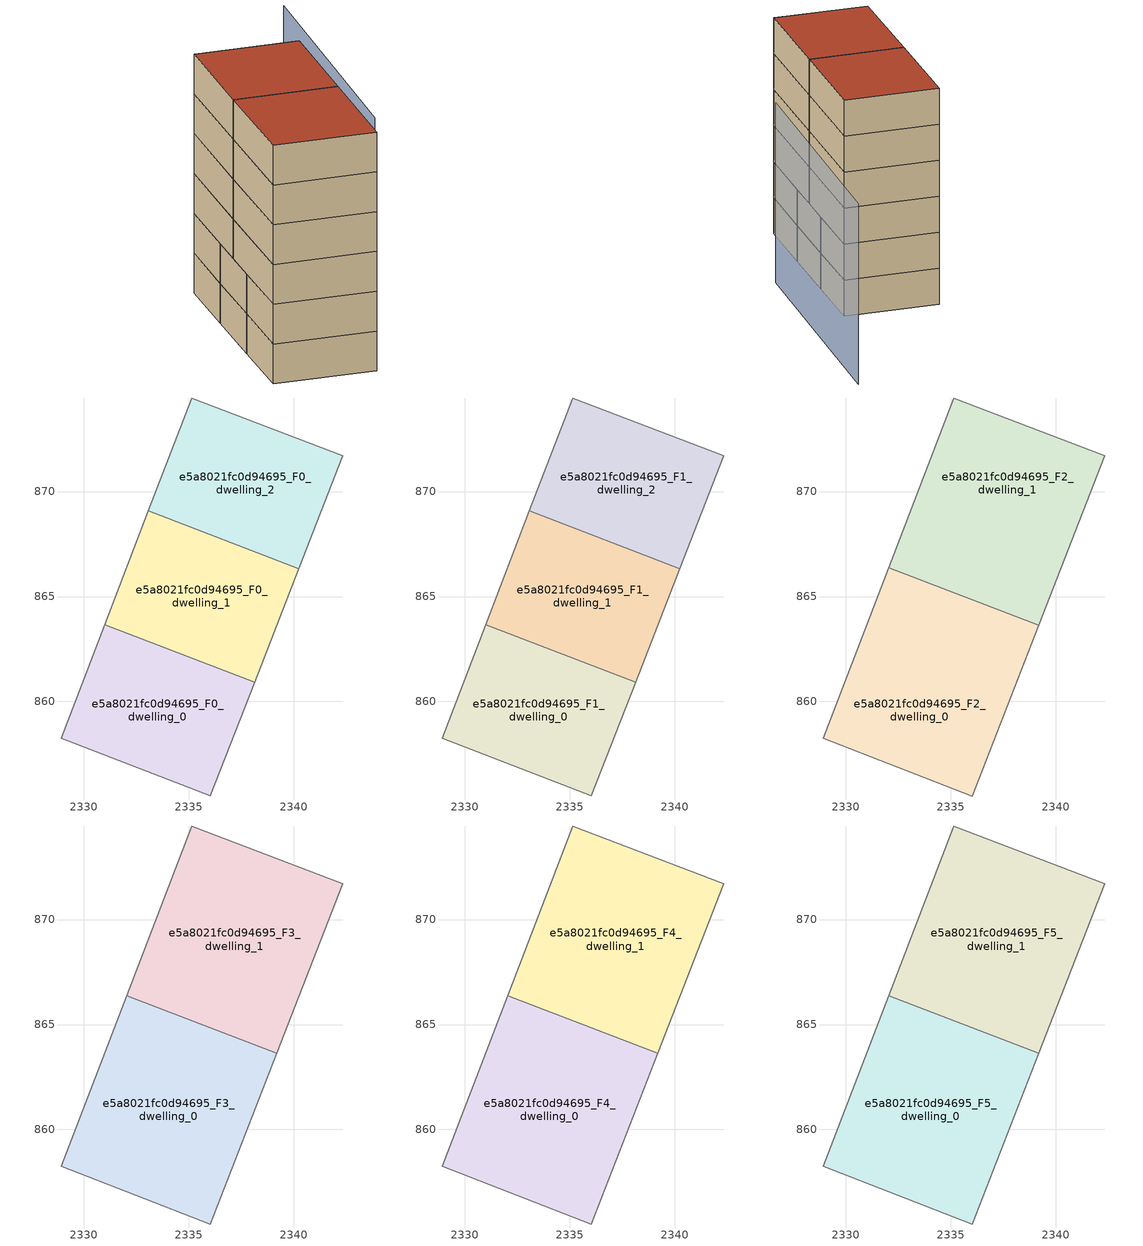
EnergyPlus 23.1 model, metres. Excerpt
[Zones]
e5a8021fc0d94695_F0_dwelling_0
 floor ground (EU_floor_Construction): 2338.14,860.93 2336.02,855.5 2328.92,858.25 2331,863.67 z0
 wall adiabatic (EU_wall_Construction): 2331,863.67 2328.92,858.25 2336.02,855.5 2338.14,860.93 z0:3
 wall to e5a8021fc0d94695_F0_dwelling_1 (EU_wall_Construction): 2338.14,860.93 2331,863.67 z0:3
e5a8021fc0d94695_F0_dwelling_1
 floor ground (EU_floor_Construction): 2340.24,866.32 2338.14,860.93 2331,863.67 2333.07,869.07 z0
 wall adiabatic (EU_wall_Construction): 2338.14,860.93 2340.24,866.32 / 2333.07,869.07 2331,863.67 z0:3
 wall to e5a8021fc0d94695_F0_dwelling_2 (EU_wall_Construction): 2340.24,866.32 2333.07,869.07 z0:3
e5a8021fc0d94695_F0_dwelling_2
 floor ground (EU_floor_Construction): 2342.34,871.7 2340.24,866.32 2333.07,869.07 2335.14,874.46 z0
 wall adiabatic (EU_wall_Construction): 2340.24,866.32 2342.34,871.7 2335.14,874.46 2333.07,869.07 z0:3
e5a8021fc0d94695_F1_dwelling_0
 floor to e5a8021fc0d94695_F0_dwelling_0 (EU_floor_Construction): 2338.14,860.93 2336.02,855.5 2328.92,858.25 2331,863.67 z3
 wall adiabatic (EU_wall_Construction): 2331,863.67 2328.92,858.25 2336.02,855.5 2338.14,860.93 z3:6
 wall to e5a8021fc0d94695_F1_dwelling_1 (EU_wall_Construction): 2338.14,860.93 2331,863.67 z3:6
e5a8021fc0d94695_F1_dwelling_1
 floor to e5a8021fc0d94695_F0_dwelling_1 (EU_floor_Construction): 2340.24,866.32 2338.14,860.93 2331,863.67 2333.07,869.07 z3
 wall adiabatic (EU_wall_Construction): 2338.14,860.93 2340.24,866.32 / 2333.07,869.07 2331,863.67 z3:6
 wall to e5a8021fc0d94695_F1_dwelling_2 (EU_wall_Construction): 2340.24,866.32 2333.07,869.07 z3:6
e5a8021fc0d94695_F1_dwelling_2
 floor to e5a8021fc0d94695_F0_dwelling_2 (EU_floor_Construction): 2342.34,871.7 2340.24,866.32 2333.07,869.07 2335.14,874.46 z3
 wall adiabatic (EU_wall_Construction): 2340.24,866.32 2342.34,871.7 2335.14,874.46 2333.07,869.07 z3:6
e5a8021fc0d94695_F2_dwelling_0
 floor to e5a8021fc0d94695_F1_dwelling_0 (EU_floor_Construction): 2338.14,860.93 2336.02,855.5 2328.92,858.25 2331,863.67 z6
 floor to e5a8021fc0d94695_F1_dwelling_1 (EU_floor_Construction): 2339.19,863.63 2338.14,860.93 2331,863.67 2332.04,866.37 z6
 wall adiabatic (EU_wall_Construction): 2332.04,866.37 2328.92,858.25 2336.02,855.5 2339.19,863.63 z6:9
 wall to e5a8021fc0d94695_F2_dwelling_1 (EU_wall_Construction): 2339.19,863.63 2332.04,866.37 z6:9
e5a8021fc0d94695_F2_dwelling_1
 floor to e5a8021fc0d94695_F1_dwelling_1 (EU_floor_Construction): 2340.24,866.32 2339.19,863.63 2332.04,866.37 2333.08,869.07 z6
 floor to e5a8021fc0d94695_F1_dwelling_2 (EU_floor_Construction): 2342.34,871.7 2340.24,866.32 2333.08,869.07 2335.14,874.46 z6
 wall adiabatic (EU_wall_Construction): 2339.19,863.63 2342.34,871.7 2335.14,874.46 2332.04,866.37 z6:9
e5a8021fc0d94695_F3_dwelling_0
 floor to e5a8021fc0d94695_F2_dwelling_0 (EU_floor_Construction): 2339.19,863.63 2336.02,855.5 2328.92,858.25 2332.04,866.37 z9
 wall adiabatic (EU_wall_Construction): 2332.04,866.37 2328.92,858.25 2336.02,855.5 2339.19,863.63 z9:12
 wall to e5a8021fc0d94695_F3_dwelling_1 (EU_wall_Construction): 2339.19,863.63 2332.04,866.37 z9:12
e5a8021fc0d94695_F3_dwelling_1
 floor to e5a8021fc0d94695_F2_dwelling_1 (EU_floor_Construction): 2342.34,871.7 2339.19,863.63 2332.04,866.37 2335.14,874.46 z9
 wall adiabatic (EU_wall_Construction): 2339.19,863.63 2342.34,871.7 2335.14,874.46 2332.04,866.37 z9:12
e5a8021fc0d94695_F4_dwelling_0
 floor to e5a8021fc0d94695_F3_dwelling_0 (EU_floor_Construction): 2339.19,863.63 2336.02,855.5 2328.92,858.25 2332.04,866.37 z12
 wall adiabatic (EU_wall_Construction): 2332.04,866.37 2328.92,858.25 2336.02,855.5 2339.19,863.63 z12:15
 wall to e5a8021fc0d94695_F4_dwelling_1 (EU_wall_Construction): 2339.19,863.63 2332.04,866.37 z12:15
e5a8021fc0d94695_F4_dwelling_1
 floor to e5a8021fc0d94695_F3_dwelling_1 (EU_floor_Construction): 2342.34,871.7 2339.19,863.63 2332.04,866.37 2335.14,874.46 z12
 wall adiabatic (EU_wall_Construction): 2339.19,863.63 2342.34,871.7 2335.14,874.46 2332.04,866.37 z12:15
e5a8021fc0d94695_F5_dwelling_0
 floor to e5a8021fc0d94695_F4_dwelling_0 (EU_floor_Construction): 2339.19,863.63 2336.02,855.5 2328.92,858.25 2332.04,866.37 z15
 wall adiabatic (EU_wall_Construction): 2332.04,866.37 2328.92,858.25 2336.02,855.5 2339.19,863.63 z15:18
 wall to e5a8021fc0d94695_F5_dwelling_1 (EU_wall_Construction): 2339.19,863.63 2332.04,866.37 z15:18
 roof outside (EU_roof_Construction): 2336.02,855.5 2339.19,863.63 2332.04,866.37 2328.92,858.25 z18
e5a8021fc0d94695_F5_dwelling_1
 floor to e5a8021fc0d94695_F4_dwelling_1 (EU_floor_Construction): 2342.34,871.7 2339.19,863.63 2332.04,866.37 2335.14,874.46 z15
 wall adiabatic (EU_wall_Construction): 2339.19,863.63 2342.34,871.7 2335.14,874.46 2332.04,866.37 z15:18
 roof outside (EU_roof_Construction): 2339.19,863.63 2342.34,871.7 2335.14,874.46 2332.04,866.37 z18
shading: 2342.13,863.17 2350.1,882.84 z0:15
[Building]
EU S2 Campaign: North Axis=0; Terrain=City; Solar Distribution=FullExterior
[Site:Location]
Bologna: Latitude=44.5; Longitude=11.25; Time Zone=1; Elevation=37
[SizingPeriod:WeatherFileDays]
AnnualSizingPeriod: Begin Month=1; Begin Day of Month=1; End Month=12; End Day of Month=31; Day of Week for Start Day=Monday; Use Weather File Daylight Saving Period=No; Use Weather File Rain and Snow Indicators=No
[MATERIAL]
EU_InternalMass_Material: Roughness=MediumRough; Thickness=0.1; Conductivity=1; Density=1800; Specific Heat=900; Thermal Absorptance=0.9; Solar Absorptance=0.7; Visible Absorptance=0.7
[MATERIAL:NOMASS] Roughness=MediumRough; Thermal Absorptance=0.9; Solar Absorptance=0.7; Visible Absorptance=0.7
Name | Thermal Resistance
EU_wall_NoMass | 0.905828
EU_roof_NoMass | 0.37593
EU_floor_NoMass | 0.67114
[CONSTRUCTION]
EU_wall_Construction: EU_wall_NoMass
EU_roof_Construction: EU_roof_NoMass
EU_floor_Construction: EU_floor_NoMass
EU_InternalMass_Construction: EU_InternalMass_Material
[ZONE] Type=1; Multiplier=1; Ceiling Height=autocalculate; Floor Area=autocalculate; Part of Total Floor Area=Yes
Name | Volume
e5a8021fc0d94695_F0_dwelling_0 | 133.138
e5a8021fc0d94695_F1_dwelling_0 | 133.137
e5a8021fc0d94695_F2_dwelling_0 | 199.641
e5a8021fc0d94695_F3_dwelling_0; e5a8021fc0d94695_F4_dwelling_0; e5a8021fc0d94695_F5_dwelling_0; e5a8021fc0d94695_F2_dwelling_1 | 199.696
e5a8021fc0d94695_F0_dwelling_1; e5a8021fc0d94695_F1_dwelling_1 | 133.149
e5a8021fc0d94695_F3_dwelling_1; e5a8021fc0d94695_F4_dwelling_1; e5a8021fc0d94695_F5_dwelling_1 | 199.721
e5a8021fc0d94695_F0_dwelling_2; e5a8021fc0d94695_F1_dwelling_2 | 133.132
[INTERNALMASS] Construction=EU_InternalMass_Construction
Name | Zone or ZoneList | Surface Area
e5a8021fc0d94695_F0_dwelling_0_EU_InternalMass | e5a8021fc0d94695_F0_dwelling_0 | 44.3791
e5a8021fc0d94695_F0_dwelling_1_EU_InternalMass | e5a8021fc0d94695_F0_dwelling_1 | 44.383
e5a8021fc0d94695_F0_dwelling_2_EU_InternalMass | e5a8021fc0d94695_F0_dwelling_2 | 44.3774
e5a8021fc0d94695_F1_dwelling_0_EU_InternalMass | e5a8021fc0d94695_F1_dwelling_0 | 44.3791
e5a8021fc0d94695_F1_dwelling_1_EU_InternalMass | e5a8021fc0d94695_F1_dwelling_1 | 44.383
e5a8021fc0d94695_F1_dwelling_2_EU_InternalMass | e5a8021fc0d94695_F1_dwelling_2 | 44.3774
e5a8021fc0d94695_F2_dwelling_0_EU_InternalMass | e5a8021fc0d94695_F2_dwelling_0 | 66.5656
e5a8021fc0d94695_F2_dwelling_1_EU_InternalMass | e5a8021fc0d94695_F2_dwelling_1 | 66.5738
e5a8021fc0d94695_F3_dwelling_0_EU_InternalMass | e5a8021fc0d94695_F3_dwelling_0 | 66.5656
e5a8021fc0d94695_F3_dwelling_1_EU_InternalMass | e5a8021fc0d94695_F3_dwelling_1 | 66.5738
e5a8021fc0d94695_F4_dwelling_0_EU_InternalMass | e5a8021fc0d94695_F4_dwelling_0 | 66.5656
e5a8021fc0d94695_F4_dwelling_1_EU_InternalMass | e5a8021fc0d94695_F4_dwelling_1 | 66.5738
e5a8021fc0d94695_F5_dwelling_0_EU_InternalMass | e5a8021fc0d94695_F5_dwelling_0 | 66.5656
e5a8021fc0d94695_F5_dwelling_1_EU_InternalMass | e5a8021fc0d94695_F5_dwelling_1 | 66.5738
[OTHEREQUIPMENT] Fuel Type=Electricity; Design Level Calculation Method=Watts/Area; Power per Zone Floor Area=1; Fraction Latent=0; Fraction Radiant=0; Fraction Lost=0; Carbon Dioxide Generation Rate=0; EndUse Subcategory=EU_Step8_InternalGains
Name | Zone or ZoneList or Space or SpaceList | Schedule
EU_Step8_InternalGain_e5a8021fc0d94695_F0_dwelling_0_f000 | e5a8021fc0d94695_F0_dwelling_0 | EU_Step8_GainSchedule_e5a8021fc0d94695_F0_dwelling_0_f000
EU_Step8_InternalGain_e5a8021fc0d94695_F0_dwelling_1_f000 | e5a8021fc0d94695_F0_dwelling_1 | EU_Step8_GainSchedule_e5a8021fc0d94695_F0_dwelling_1_f000
EU_Step8_InternalGain_e5a8021fc0d94695_F0_dwelling_2_f000 | e5a8021fc0d94695_F0_dwelling_2 | EU_Step8_GainSchedule_e5a8021fc0d94695_F0_dwelling_2_f000
EU_Step8_InternalGain_e5a8021fc0d94695_F1_dwelling_0_f000 | e5a8021fc0d94695_F1_dwelling_0 | EU_Step8_GainSchedule_e5a8021fc0d94695_F1_dwelling_0_f000
EU_Step8_InternalGain_e5a8021fc0d94695_F1_dwelling_1_f000 | e5a8021fc0d94695_F1_dwelling_1 | EU_Step8_GainSchedule_e5a8021fc0d94695_F1_dwelling_1_f000
EU_Step8_InternalGain_e5a8021fc0d94695_F1_dwelling_2_f000 | e5a8021fc0d94695_F1_dwelling_2 | EU_Step8_GainSchedule_e5a8021fc0d94695_F1_dwelling_2_f000
EU_Step8_InternalGain_e5a8021fc0d94695_F2_dwelling_0_f000 | e5a8021fc0d94695_F2_dwelling_0 | EU_Step8_GainSchedule_e5a8021fc0d94695_F2_dwelling_0_f000
EU_Step8_InternalGain_e5a8021fc0d94695_F2_dwelling_1_f000 | e5a8021fc0d94695_F2_dwelling_1 | EU_Step8_GainSchedule_e5a8021fc0d94695_F2_dwelling_1_f000
EU_Step8_InternalGain_e5a8021fc0d94695_F3_dwelling_0_f000 | e5a8021fc0d94695_F3_dwelling_0 | EU_Step8_GainSchedule_e5a8021fc0d94695_F3_dwelling_0_f000
EU_Step8_InternalGain_e5a8021fc0d94695_F3_dwelling_1_f000 | e5a8021fc0d94695_F3_dwelling_1 | EU_Step8_GainSchedule_e5a8021fc0d94695_F3_dwelling_1_f000
EU_Step8_InternalGain_e5a8021fc0d94695_F4_dwelling_0_f000 | e5a8021fc0d94695_F4_dwelling_0 | EU_Step8_GainSchedule_e5a8021fc0d94695_F4_dwelling_0_f000
EU_Step8_InternalGain_e5a8021fc0d94695_F4_dwelling_1_f000 | e5a8021fc0d94695_F4_dwelling_1 | EU_Step8_GainSchedule_e5a8021fc0d94695_F4_dwelling_1_f000
EU_Step8_InternalGain_e5a8021fc0d94695_F5_dwelling_0_f000 | e5a8021fc0d94695_F5_dwelling_0 | EU_Step8_GainSchedule_e5a8021fc0d94695_F5_dwelling_0_f000
EU_Step8_InternalGain_e5a8021fc0d94695_F5_dwelling_1_f000 | e5a8021fc0d94695_F5_dwelling_1 | EU_Step8_GainSchedule_e5a8021fc0d94695_F5_dwelling_1_f000
[ZONEVENTILATION:DESIGNFLOWRATE] Schedule=EU_AlwaysOn; Design Flow Rate Calculation Method=AirChanges/Hour; Air Changes per Hour=0.73129; Ventilation Type=Natural; Fan Pressure Rise=0; Fan Total Efficiency=1; Constant Term Coefficient=1; Temperature Term Coefficient=0; Velocity Term Coefficient=0; Velocity Squared Term Coefficient=0; Minimum Indoor Temperature=-100; Maximum Indoor Temperature=100; Delta Temperature=-100; Minimum Outdoor Temperature=-100; Maximum Outdoor Temperature=100; Maximum Wind Speed=40
Name | Zone or ZoneList or Space or SpaceList
EU_ConstantAir_e5a8021fc0d94695_F0_dwelling_0 | e5a8021fc0d94695_F0_dwelling_0
EU_ConstantAir_e5a8021fc0d94695_F0_dwelling_1 | e5a8021fc0d94695_F0_dwelling_1
EU_ConstantAir_e5a8021fc0d94695_F0_dwelling_2 | e5a8021fc0d94695_F0_dwelling_2
EU_ConstantAir_e5a8021fc0d94695_F1_dwelling_0 | e5a8021fc0d94695_F1_dwelling_0
EU_ConstantAir_e5a8021fc0d94695_F1_dwelling_1 | e5a8021fc0d94695_F1_dwelling_1
EU_ConstantAir_e5a8021fc0d94695_F1_dwelling_2 | e5a8021fc0d94695_F1_dwelling_2
EU_ConstantAir_e5a8021fc0d94695_F2_dwelling_0 | e5a8021fc0d94695_F2_dwelling_0
EU_ConstantAir_e5a8021fc0d94695_F2_dwelling_1 | e5a8021fc0d94695_F2_dwelling_1
EU_ConstantAir_e5a8021fc0d94695_F3_dwelling_0 | e5a8021fc0d94695_F3_dwelling_0
EU_ConstantAir_e5a8021fc0d94695_F3_dwelling_1 | e5a8021fc0d94695_F3_dwelling_1
EU_ConstantAir_e5a8021fc0d94695_F4_dwelling_0 | e5a8021fc0d94695_F4_dwelling_0
EU_ConstantAir_e5a8021fc0d94695_F4_dwelling_1 | e5a8021fc0d94695_F4_dwelling_1
EU_ConstantAir_e5a8021fc0d94695_F5_dwelling_0 | e5a8021fc0d94695_F5_dwelling_0
EU_ConstantAir_e5a8021fc0d94695_F5_dwelling_1 | e5a8021fc0d94695_F5_dwelling_1
[HVACTEMPLATE:THERMOSTAT] Constant Heating Setpoint=20; Constant Cooling Setpoint=50
EU_HeatOnly_e5a8021fc0d94695_F0_dwelling_0; EU_HeatOnly_e5a8021fc0d94695_F0_dwelling_1; EU_HeatOnly_e5a8021fc0d94695_F0_dwelling_2; EU_HeatOnly_e5a8021fc0d94695_F1_dwelling_0; EU_HeatOnly_e5a8021fc0d94695_F1_dwelling_1; EU_HeatOnly_e5a8021fc0d94695_F1_dwelling_2; EU_HeatOnly_e5a8021fc0d94695_F2_dwelling_0; EU_HeatOnly_e5a8021fc0d94695_F2_dwelling_1; EU_HeatOnly_e5a8021fc0d94695_F3_dwelling_0; EU_HeatOnly_e5a8021fc0d94695_F3_dwelling_1; EU_HeatOnly_e5a8021fc0d94695_F4_dwelling_0; EU_HeatOnly_e5a8021fc0d94695_F4_dwelling_1; EU_HeatOnly_e5a8021fc0d94695_F5_dwelling_0; EU_HeatOnly_e5a8021fc0d94695_F5_dwelling_1
[HVACTEMPLATE:ZONE:IDEALLOADSAIRSYSTEM] System Availability Schedule=EU_AlwaysOn; Maximum Heating Supply Air Temperature=50; Minimum Cooling Supply Air Temperature=13; Maximum Heating Supply Air Humidity Ratio=0.0156; Minimum Cooling Supply Air Humidity Ratio=0.0077; Heating Limit=NoLimit; Cooling Limit=NoLimit; Heating Availability Schedule=EU_AlwaysOn; Cooling Availability Schedule=EU_CoolingOff; Dehumidification Control Type=ConstantSensibleHeatRatio; Cooling Sensible Heat Ratio=0.7; Dehumidification Setpoint=60; Humidification Control Type=None; Humidification Setpoint=30; Outdoor Air Method=None; Outdoor Air Flow Rate per Person=0.00944; Outdoor Air Flow Rate per Zone Floor Area=0; Outdoor Air Flow Rate per Zone=0; Demand Controlled Ventilation Type=None; Outdoor Air Economizer Type=NoEconomizer; Heat Recovery Type=None; Sensible Heat Recovery Effectiveness=0.7; Latent Heat Recovery Effectiveness=0.65
Name | Template Thermostat
e5a8021fc0d94695_F0_dwelling_0 | EU_HeatOnly_e5a8021fc0d94695_F0_dwelling_0
e5a8021fc0d94695_F0_dwelling_1 | EU_HeatOnly_e5a8021fc0d94695_F0_dwelling_1
e5a8021fc0d94695_F0_dwelling_2 | EU_HeatOnly_e5a8021fc0d94695_F0_dwelling_2
e5a8021fc0d94695_F1_dwelling_0 | EU_HeatOnly_e5a8021fc0d94695_F1_dwelling_0
e5a8021fc0d94695_F1_dwelling_1 | EU_HeatOnly_e5a8021fc0d94695_F1_dwelling_1
e5a8021fc0d94695_F1_dwelling_2 | EU_HeatOnly_e5a8021fc0d94695_F1_dwelling_2
e5a8021fc0d94695_F2_dwelling_0 | EU_HeatOnly_e5a8021fc0d94695_F2_dwelling_0
e5a8021fc0d94695_F2_dwelling_1 | EU_HeatOnly_e5a8021fc0d94695_F2_dwelling_1
e5a8021fc0d94695_F3_dwelling_0 | EU_HeatOnly_e5a8021fc0d94695_F3_dwelling_0
e5a8021fc0d94695_F3_dwelling_1 | EU_HeatOnly_e5a8021fc0d94695_F3_dwelling_1
e5a8021fc0d94695_F4_dwelling_0 | EU_HeatOnly_e5a8021fc0d94695_F4_dwelling_0
e5a8021fc0d94695_F4_dwelling_1 | EU_HeatOnly_e5a8021fc0d94695_F4_dwelling_1
e5a8021fc0d94695_F5_dwelling_0 | EU_HeatOnly_e5a8021fc0d94695_F5_dwelling_0
e5a8021fc0d94695_F5_dwelling_1 | EU_HeatOnly_e5a8021fc0d94695_F5_dwelling_1
[SIZING:ZONE] Zone Cooling Design Supply Air Temperature Input Method=SupplyAirTemperature; Zone Cooling Design Supply Air Temperature=13; Zone Heating Design Supply Air Temperature Input Method=SupplyAirTemperature; Zone Heating Design Supply Air Temperature=50; Zone Cooling Design Supply Air Humidity Ratio=0.008; Zone Heating Design Supply Air Humidity Ratio=0.008; Cooling Design Air Flow Method=DesignDay; Cooling Design Air Flow Rate=0; Cooling Minimum Air Flow per Zone Floor Area=0.000762; Cooling Minimum Air Flow=0; Cooling Minimum Air Flow Fraction=0.2; Heating Design Air Flow Method=DesignDay; Heating Design Air Flow Rate=0; Heating Maximum Air Flow per Zone Floor Area=0.002032; Heating Maximum Air Flow=0.141576; Heating Maximum Air Flow Fraction=0.3; Account for Dedicated Outdoor Air System=No; Dedicated Outdoor Air System Control Strategy=NeutralSupplyAir; Dedicated Outdoor Air Low Setpoint Temperature for Design=autosize; Dedicated Outdoor Air High Setpoint Temperature for Design=autosize; Zone Load Sizing Method=Sensible Load Only No Latent Load; Zone Latent Cooling Design Supply Air Humidity Ratio Input Method=HumidityRatioDifference; Zone Cooling Design Supply Air Humidity Ratio Difference=0.005; Zone Latent Heating Design Supply Air Humidity Ratio Input Method=HumidityRatioDifference; Zone Humidification Design Supply Air Humidity Ratio Difference=0.005
e5a8021fc0d94695_F0_dwelling_0; e5a8021fc0d94695_F0_dwelling_1; e5a8021fc0d94695_F0_dwelling_2; e5a8021fc0d94695_F1_dwelling_0; e5a8021fc0d94695_F1_dwelling_1; e5a8021fc0d94695_F1_dwelling_2; e5a8021fc0d94695_F2_dwelling_0; e5a8021fc0d94695_F2_dwelling_1; e5a8021fc0d94695_F3_dwelling_0; e5a8021fc0d94695_F3_dwelling_1; e5a8021fc0d94695_F4_dwelling_0; e5a8021fc0d94695_F4_dwelling_1; e5a8021fc0d94695_F5_dwelling_0; e5a8021fc0d94695_F5_dwelling_1
[SCHEDULE:CONSTANT]
Name | Hourly Value
EU_AlwaysOn | 1
EU_CoolingOff | 0
[SCHEDULE:FILE] Column Number=1; Rows to Skip at Top=0; Number of Hours of Data=8760; Column Separator=Comma; Interpolate to Timestep=No; Minutes per Item=60; Adjust Schedule for Daylight Savings=Yes
Name | File
EU_Step8_GainSchedule_e5a8021fc0d94695_F0_dwelling_0_f000 | ../../schedules/e5a8021fc0d94695/e5a8021fc0d94695_F0_dwelling_0_f000_gain.csv
EU_Step8_GainSchedule_e5a8021fc0d94695_F0_dwelling_1_f000 | ../../schedules/e5a8021fc0d94695/e5a8021fc0d94695_F0_dwelling_1_f000_gain.csv
EU_Step8_GainSchedule_e5a8021fc0d94695_F0_dwelling_2_f000 | ../../schedules/e5a8021fc0d94695/e5a8021fc0d94695_F0_dwelling_2_f000_gain.csv
EU_Step8_GainSchedule_e5a8021fc0d94695_F1_dwelling_0_f000 | ../../schedules/e5a8021fc0d94695/e5a8021fc0d94695_F1_dwelling_0_f000_gain.csv
EU_Step8_GainSchedule_e5a8021fc0d94695_F1_dwelling_1_f000 | ../../schedules/e5a8021fc0d94695/e5a8021fc0d94695_F1_dwelling_1_f000_gain.csv
EU_Step8_GainSchedule_e5a8021fc0d94695_F1_dwelling_2_f000 | ../../schedules/e5a8021fc0d94695/e5a8021fc0d94695_F1_dwelling_2_f000_gain.csv
EU_Step8_GainSchedule_e5a8021fc0d94695_F2_dwelling_0_f000 | ../../schedules/e5a8021fc0d94695/e5a8021fc0d94695_F2_dwelling_0_f000_gain.csv
EU_Step8_GainSchedule_e5a8021fc0d94695_F2_dwelling_1_f000 | ../../schedules/e5a8021fc0d94695/e5a8021fc0d94695_F2_dwelling_1_f000_gain.csv
EU_Step8_GainSchedule_e5a8021fc0d94695_F3_dwelling_0_f000 | ../../schedules/e5a8021fc0d94695/e5a8021fc0d94695_F3_dwelling_0_f000_gain.csv
EU_Step8_GainSchedule_e5a8021fc0d94695_F3_dwelling_1_f000 | ../../schedules/e5a8021fc0d94695/e5a8021fc0d94695_F3_dwelling_1_f000_gain.csv
EU_Step8_GainSchedule_e5a8021fc0d94695_F4_dwelling_0_f000 | ../../schedules/e5a8021fc0d94695/e5a8021fc0d94695_F4_dwelling_0_f000_gain.csv
EU_Step8_GainSchedule_e5a8021fc0d94695_F4_dwelling_1_f000 | ../../schedules/e5a8021fc0d94695/e5a8021fc0d94695_F4_dwelling_1_f000_gain.csv
EU_Step8_GainSchedule_e5a8021fc0d94695_F5_dwelling_0_f000 | ../../schedules/e5a8021fc0d94695/e5a8021fc0d94695_F5_dwelling_0_f000_gain.csv
EU_Step8_GainSchedule_e5a8021fc0d94695_F5_dwelling_1_f000 | ../../schedules/e5a8021fc0d94695/e5a8021fc0d94695_F5_dwelling_1_f000_gain.csv
